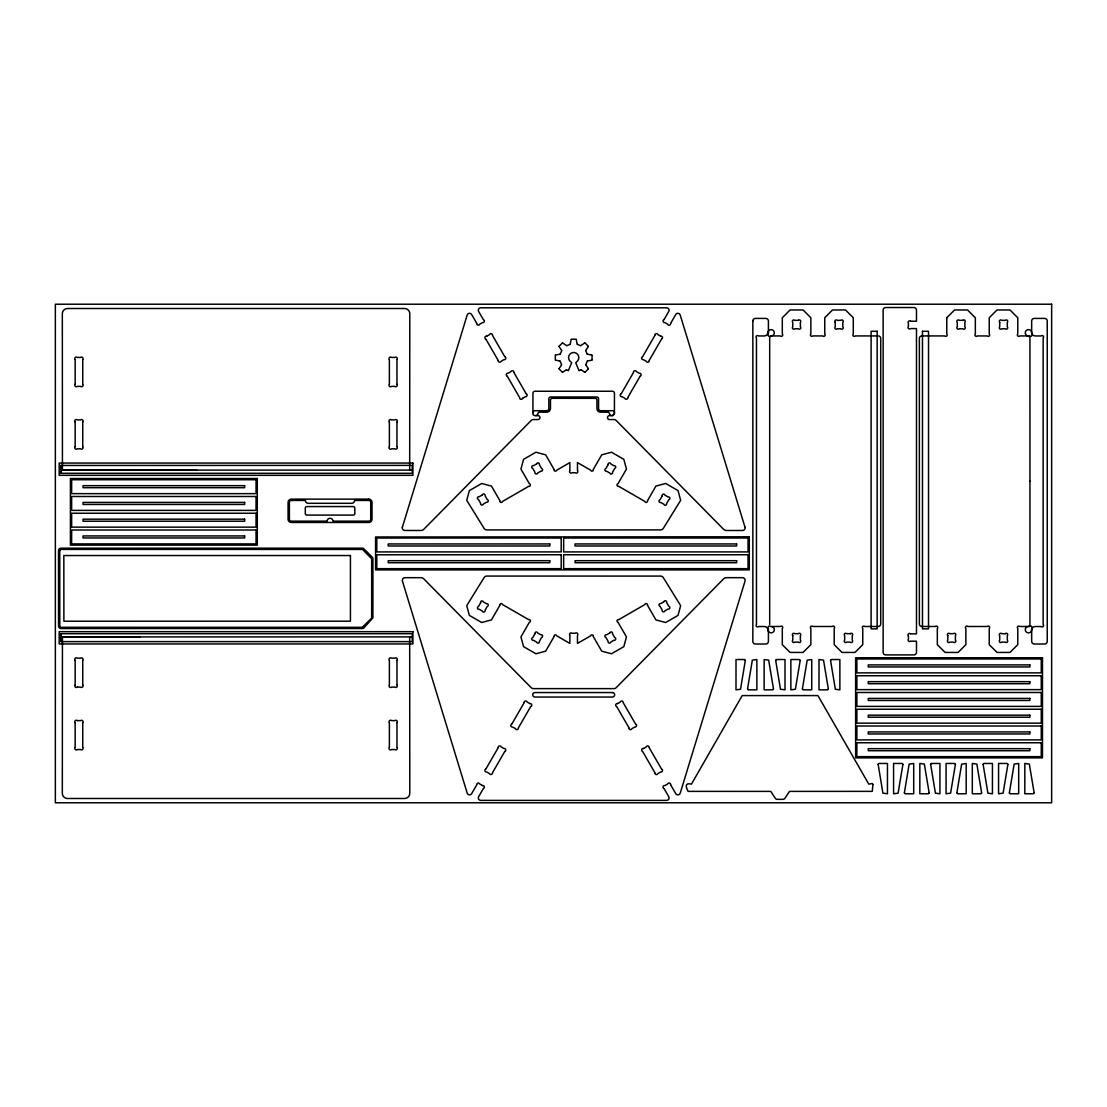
<?xml version="1.0" encoding="UTF-8"?>
<svg xmlns="http://www.w3.org/2000/svg" width="1107" height="1107" viewBox="0 0 1107 1107"><rect width="100%" height="100%" fill="white"/><g stroke="black" fill="none" stroke-linecap="round" stroke-linejoin="round"><path stroke-width="1.5" d="M75.151 747.308L75.151 722.871M75.151 684.859L75.151 660.422M75.151 446.578L75.151 422.141M75.151 384.129L75.151 359.692M82.734 747.308L82.734 722.871M82.734 684.859L82.734 660.422M82.734 446.578L82.734 422.141M82.734 384.129L82.734 359.692M389.387 446.578L389.387 422.141M389.373 384.129L389.373 359.692M389.387 747.308L389.387 722.871M389.387 684.859L389.387 660.422M396.97 747.308L396.97 722.871M396.97 684.859L396.97 660.422M396.956 446.578L396.956 422.141M396.956 384.129L396.956 359.692M409.687 470.088L409.784 313.641A5.189 5.189 0 0 0 404.595 308.507L67.513 308.507A5.189 5.189 0 0 0 62.324 313.641L62.435 470.088L412.233 470.101M569.884 635.501L569.87 643.416L556.779 635.861A1.398 1.398 0 0 0 554.026 636.221M577.467 470.489L577.467 462.588L590.612 470.143A1.398 1.398 0 0 0 593.366 469.769M592.065 359.927L592.065 355.278M61.01 473.284L61.065 465.452L412.233 465.383L412.233 473.284L61.01 473.284L61.01 465.383L61.037 470.115L196.742 470.143M402.339 527.112A2.657 2.657 0 0 0 405.01 530.474L420.895 530.488A4.096 4.096 0 0 0 423.815 529.271L531.152 420.522A3.266 3.266 0 0 1 533.477 419.553L537.947 419.553A1.965 1.965 0 0 0 539.912 417.574A1.965 1.965 0 0 0 537.947 415.609L534.985 415.609A2.048 2.048 0 0 1 532.937 413.575L532.937 393.276A2.048 2.048 0 0 1 534.985 391.241L612.406 391.241A2.048 2.048 0 0 1 614.454 393.276L614.427 413.935L612.974 415.54L609.445 415.609A1.965 1.965 0 0 0 607.48 417.574A1.965 1.965 0 0 0 609.445 419.553L613.915 419.553A3.266 3.266 0 0 1 616.239 420.522L723.577 529.271A4.096 4.096 0 0 0 726.496 530.488L742.382 530.488A2.657 2.657 0 0 0 745.053 527.112M614.454 413.575L612.406 415.609M570.257 344.097L571.129 339.434M768.064 331.809L767.954 332.266A3.695 3.695 0 0 1 764.259 335.947L758.461 335.961A1.398 1.398 0 0 0 756.468 335.961A1.398 1.398 0 0 0 756.468 337.939L756.468 624.528A1.398 1.398 0 0 0 756.468 626.507A1.398 1.398 0 0 0 758.461 626.507L764.259 626.52A3.695 3.695 0 0 1 767.967 630.201L768.064 630.658M402.408 527.14L467.182 315.025A2.449 2.449 0 0 1 471.651 314.513L476.73 323.341M585.838 364.646L587.208 361.214M568.417 370.541L571.669 362.681M560.294 353.977L561.678 350.739M670.662 323.341L675.74 314.513A2.449 2.449 0 0 1 680.21 315.025L744.983 527.14M476.743 784.835L471.651 793.664A2.449 2.449 0 0 1 467.196 793.138L402.408 581.037A2.657 2.657 0 0 1 405.01 577.688L420.895 577.674A4.096 4.096 0 0 1 423.815 578.892L531.152 687.641A3.266 3.266 0 0 0 533.477 688.623L613.915 688.623A3.266 3.266 0 0 0 616.239 687.641L723.577 578.892A4.096 4.096 0 0 1 726.496 577.674L742.382 577.674A2.657 2.657 0 0 1 745.053 581.05L680.224 793.138A2.449 2.449 0 0 1 675.754 793.664L670.662 784.835M621.276 393.663L633.481 372.505M642.669 356.606L654.887 335.435M664.089 319.549L668.753 311.468A2.449 2.449 0 0 0 666.635 307.788L480.756 307.788A2.449 2.449 0 0 0 478.639 311.468L483.302 319.549M499.866 605.321L491.466 619.892L481.711 622.508L469.354 615.381L466.739 605.64L484.077 577.619A3.266 3.266 0 0 1 486.859 576.069L660.547 576.083A3.266 3.266 0 0 1 663.328 577.633L680.653 605.64L678.038 615.395L665.667 622.521L655.925 619.906L647.512 605.321M627.835 397.455L640.054 376.297M649.228 360.384L661.446 339.226M593.31 469.41L601.724 454.839L611.479 452.223L623.836 459.35L626.451 469.091L618.038 483.676A1.398 1.398 0 0 0 618.412 486.43M554.067 636.58L545.668 651.165L535.913 653.78L523.556 646.64L520.94 636.899L529.34 622.328A1.398 1.398 0 0 0 528.98 619.56M485.931 768.936L498.15 747.779M511.877 723.992L524.095 702.834M647.512 500.668L655.925 486.084L665.667 483.468L678.038 490.609L680.653 500.35L663.328 528.357A3.266 3.266 0 0 1 660.547 529.907L486.859 529.921A3.266 3.266 0 0 1 484.077 528.371L466.739 500.364L469.354 490.609L481.711 483.482L491.466 486.098L499.866 500.668M483.316 788.627L478.653 796.708A2.449 2.449 0 0 0 480.77 800.389L666.635 800.389A2.449 2.449 0 0 0 668.766 796.708L664.103 788.627M492.49 772.728L504.709 751.57M518.436 727.783L530.654 706.626M585.728 350.393L588.357 346.56M559.035 368.645L561.526 365.006M559.063 346.256L562.342 342.962M585.05 372.243L588.329 368.949M580.829 345.619L584.731 342.935M562.66 372.27L566.231 369.807M486.748 336.182L489.46 334.618A1.577 1.577 0 0 1 492.504 335.103M522.601 398.271L525.313 396.707A1.577 1.577 0 0 0 526.42 393.829M528.62 486.374L502.578 501.402A1.398 1.398 0 0 1 499.824 501.028M618.771 619.616L644.814 604.602A1.398 1.398 0 0 1 647.567 604.962M617.54 703.582L620.252 702.018A1.577 1.577 0 0 1 623.296 702.488M643.499 748.526L646.197 746.962A1.577 1.577 0 0 1 649.255 747.433M579.238 370.637L580.815 369.793M566.909 345.633L570.036 344.36M772.188 335.822L771.717 335.947A2.048 2.048 0 0 0 769.683 337.981L769.683 624.486M555.52 355.043L560.031 354.198M587.471 360.979L591.871 360.162M910.674 321.224L916.485 321.224L916.485 310.126A2.601 2.601 0 0 0 913.884 307.525L885.725 307.525A2.601 2.601 0 0 0 883.137 310.126L883.137 652.383A2.601 2.601 0 0 0 885.725 654.901L913.884 654.901A2.601 2.601 0 0 0 916.485 652.383L916.485 641.202L910.674 641.202M910.674 328.571L916.485 328.571L916.485 633.854L910.674 633.854M571.378 339.226L576.014 339.226M61.01 633.716L412.233 633.716L412.233 641.617L61.01 641.617L61.01 633.716L61.01 641.617L61.037 636.885L140.202 636.857M412.233 636.899L62.435 636.912L62.324 793.359A5.189 5.189 0 0 0 67.513 798.493L404.595 798.493A5.189 5.189 0 0 0 409.784 793.359L409.687 636.912M77.379 687.087L80.507 687.087A1.564 1.564 0 0 0 82.9 685.15M77.379 720.643L80.507 720.643A1.564 1.564 0 0 1 82.9 722.58M77.393 749.536L80.507 749.536A1.564 1.564 0 0 0 82.9 747.612M587.36 354.198L591.871 355.043M555.52 360.162L559.921 360.979M771.717 626.52L772.188 626.645A3.196 3.196 0 0 1 773.364 631.959A3.196 3.196 0 0 1 768.092 630.644M577.356 344.36L580.483 345.633M566.576 369.793L568.154 370.637M660.644 336.182L657.932 334.618A1.577 1.577 0 0 0 654.887 335.103M618.771 486.374L644.814 501.388A1.398 1.398 0 0 0 647.567 501.028M528.62 619.616L502.578 604.602A1.398 1.398 0 0 0 499.824 604.962M529.838 703.582L527.14 702.018A1.577 1.577 0 0 0 524.081 702.488M482.5 785.583L479.788 784.019A1.564 1.564 0 0 0 476.757 784.489M562.66 342.935L566.549 345.619M581.161 369.807L584.731 372.27M585.05 342.962L588.329 346.256M559.063 368.949L562.342 372.243M585.866 365.006L588.357 368.645M559.035 346.56L561.664 350.393M492.504 335.435L504.723 356.606M513.897 372.505L526.116 393.663M485.931 339.226L498.164 360.384M507.338 376.297L519.557 397.455M623.296 702.834L635.515 723.992M649.242 747.779L661.46 768.936M616.737 706.626L628.956 727.783M642.683 751.57L654.901 772.728M554.067 469.41L545.668 454.839L535.913 452.223L523.556 459.35L520.94 469.105L529.34 483.676A1.398 1.398 0 0 1 528.98 486.43M593.31 636.58L601.724 651.165L611.479 653.78L623.836 646.64L626.451 636.899L618.038 622.328A1.398 1.398 0 0 1 618.412 619.574M585.714 350.739L587.097 353.977M575.723 362.681L578.975 370.541M560.184 361.214L561.553 364.646M576.263 339.434L577.121 344.097M577.467 635.501L577.467 643.402L590.612 635.861A1.398 1.398 0 0 1 593.366 636.221M569.884 470.489L569.87 462.588L556.779 470.143A1.398 1.398 0 0 1 554.026 469.769M58.546 626.105L58.519 550.636A2.449 2.449 0 0 1 60.982 548.186L362.238 548.173A2.449 2.449 0 0 1 363.982 548.892L372.187 557.112A2.449 2.449 0 0 1 372.907 558.841L372.907 617.872L363.982 627.821A2.449 2.449 0 0 1 362.252 628.541L61.023 628.555A2.491 2.491 0 0 1 58.56 626.105M908.432 636.082L908.446 638.974A1.564 1.564 0 0 0 910.369 641.368M555.327 355.278L555.327 359.927M535.802 415.609A1.979 1.979 0 0 0 536.909 415.263L537.504 414.655A2.2 2.2 0 0 0 537.836 413.478L538.846 412.191L546.789 412.178A3.681 3.681 0 0 0 550.47 408.497L550.483 399.323L551.701 398.312L595.912 398.34L596.894 399.323L596.922 408.497A3.681 3.681 0 0 0 600.603 412.178L608.546 412.191L609.556 413.478A2.2 2.2 0 0 0 609.888 414.655L610.483 415.263A1.979 1.979 0 0 0 611.59 415.609M570.935 361.961A5.134 5.134 0 0 1 569.814 354.268A5.134 5.134 0 0 1 577.577 354.268A5.134 5.134 0 0 1 576.456 361.961M74.972 359.401A1.577 1.577 0 0 1 77.393 357.436L80.507 357.464A1.564 1.564 0 0 1 82.9 359.401M74.972 384.42A1.577 1.577 0 0 0 77.393 386.371L80.507 386.357A1.564 1.564 0 0 0 82.9 384.42M74.972 421.85A1.577 1.577 0 0 1 77.393 419.899L80.507 419.913A1.564 1.564 0 0 1 82.9 421.85M74.972 446.868A1.577 1.577 0 0 0 77.393 448.833L80.507 448.805A1.564 1.564 0 0 0 82.9 446.882M389.207 421.85A1.577 1.577 0 0 1 391.629 419.899L394.742 419.913A1.564 1.564 0 0 1 397.136 421.85M389.207 446.868A1.577 1.577 0 0 0 391.629 448.833L394.742 448.805A1.564 1.564 0 0 0 397.136 446.882M389.207 359.401A1.577 1.577 0 0 1 391.629 357.436L394.742 357.464A1.564 1.564 0 0 1 397.122 359.401M389.207 384.42A1.577 1.577 0 0 0 391.629 386.371L394.729 386.357A1.564 1.564 0 0 0 397.122 384.42M74.985 660.132A1.577 1.577 0 0 1 77.407 658.167L80.507 658.195A1.564 1.564 0 0 1 82.9 660.118M77.407 687.101A1.577 1.577 0 0 1 74.985 685.15M74.985 722.58A1.577 1.577 0 0 1 77.407 720.615M77.407 749.55A1.577 1.577 0 0 1 74.985 747.599M389.221 722.58A1.577 1.577 0 0 1 391.643 720.615L394.742 720.643A1.564 1.564 0 0 1 397.136 722.58M389.221 747.599A1.577 1.577 0 0 0 391.643 749.55L394.742 749.536A1.564 1.564 0 0 0 397.136 747.599M389.221 660.132A1.577 1.577 0 0 1 391.629 658.167L394.742 658.195A1.564 1.564 0 0 1 397.136 660.118M389.221 685.15A1.577 1.577 0 0 0 391.643 687.101L394.742 687.087A1.564 1.564 0 0 0 397.136 685.15M505.013 356.758A1.577 1.577 0 0 1 503.893 359.678L501.194 361.214A1.577 1.577 0 0 1 498.15 360.73M485.641 339.06A1.577 1.577 0 0 1 486.762 336.154M522.629 398.285A1.577 1.577 0 0 1 519.557 397.8M507.048 376.131A1.577 1.577 0 0 1 508.155 373.225L510.867 371.689A1.577 1.577 0 0 1 513.911 372.16M620.972 393.829A1.577 1.577 0 0 0 622.092 396.735L624.791 398.271A1.577 1.577 0 0 0 627.835 397.8M640.344 376.131A1.577 1.577 0 0 0 639.237 373.225L636.525 371.689A1.577 1.577 0 0 0 633.481 372.16M642.378 356.758A1.577 1.577 0 0 0 643.485 359.678L646.197 361.214A1.577 1.577 0 0 0 649.242 360.73M660.63 336.154A1.577 1.577 0 0 1 661.751 339.06M505 751.404A1.577 1.577 0 0 0 503.893 748.498L501.194 746.962A1.577 1.577 0 0 0 498.136 747.433M485.627 769.102A1.577 1.577 0 0 0 486.748 772.008L489.446 773.544A1.577 1.577 0 0 0 492.49 773.073M529.838 703.554A1.577 1.577 0 0 1 530.959 706.46M511.572 724.158A1.577 1.577 0 0 0 512.693 727.064L515.392 728.6A1.577 1.577 0 0 0 518.45 728.115M616.433 706.46A1.577 1.577 0 0 1 617.554 703.554M635.805 724.158A1.577 1.577 0 0 1 634.698 727.064L632 728.6A1.577 1.577 0 0 1 628.942 728.129M642.378 751.404A1.577 1.577 0 0 1 643.499 748.498M661.765 769.102A1.577 1.577 0 0 1 660.644 772.008L657.945 773.544A1.577 1.577 0 0 1 654.887 773.073M670.648 323.673A1.564 1.564 0 0 1 667.59 324.157L664.906 322.594A1.564 1.564 0 0 1 663.799 319.715M483.593 319.715A1.564 1.564 0 0 1 482.486 322.621L479.774 324.157A1.564 1.564 0 0 1 476.743 323.673M532.937 412.759A2.048 2.048 0 0 1 534.985 410.711L546.789 410.711A2.048 2.048 0 0 0 548.837 408.663L548.837 398.631A1.633 1.633 0 0 1 550.47 396.984L596.922 396.984A1.633 1.633 0 0 1 598.555 398.631L598.555 408.663A2.048 2.048 0 0 0 600.603 410.711L612.406 410.711A2.048 2.048 0 0 1 614.454 412.759M482.5 785.555A1.564 1.564 0 0 1 483.607 788.447M663.799 788.447A1.564 1.564 0 0 1 664.92 785.555L667.618 784.019A1.564 1.564 0 0 1 670.662 784.489M577.619 470.779A1.564 1.564 0 0 1 575.211 472.731L572.098 472.717A1.564 1.564 0 0 1 569.704 470.779M577.619 635.21A1.564 1.564 0 0 0 575.211 633.259L572.098 633.273A1.564 1.564 0 0 0 569.704 635.21M910.369 328.737A1.564 1.564 0 0 1 908.418 326.33L908.446 323.438A1.564 1.564 0 0 1 910.369 321.044M908.418 636.096A1.564 1.564 0 0 1 910.369 633.674M768.092 331.823A3.196 3.196 0 0 1 773.364 330.509A3.196 3.196 0 0 1 772.174 335.808M350.435 555.534L350.435 621.193L63.888 621.207L63.832 555.548L350.435 555.534M752.843 321.016L752.843 641.41A2.601 2.601 0 0 0 755.444 644.011L765.823 644.011A2.601 2.601 0 0 0 768.41 641.41L768.41 628.472A1.398 1.398 0 0 1 768.41 626.493A1.398 1.398 0 0 1 770.389 626.493L780.324 626.493A1.398 1.398 0 0 1 782.303 626.493A1.398 1.398 0 0 1 782.303 628.472L782.303 644.661L790.094 652.438L803.073 652.438L810.85 644.661L810.85 628.472A1.398 1.398 0 0 1 810.85 626.493A1.398 1.398 0 0 1 812.829 626.493L832.229 626.493A1.398 1.398 0 0 1 834.208 626.493A1.398 1.398 0 0 1 834.208 628.472L834.208 644.661L841.984 652.438L854.964 652.438L862.754 644.661L862.754 628.472A1.398 1.398 0 0 1 862.754 626.493A1.398 1.398 0 0 1 864.733 626.493L878.252 626.493A2.449 2.449 0 0 0 880.715 624.044L880.715 338.382A2.449 2.449 0 0 0 878.252 335.933L855.268 335.933A1.398 1.398 0 0 1 853.289 335.933A1.398 1.398 0 0 1 853.289 333.94L853.289 317.764L845.499 309.974L832.533 309.974L824.743 317.764L824.743 333.94A1.398 1.398 0 0 1 824.743 335.933A1.398 1.398 0 0 1 822.764 335.933L812.829 335.933A1.398 1.398 0 0 1 810.85 335.933A1.398 1.398 0 0 1 810.85 333.94L810.85 317.764L803.073 309.974L790.094 309.974L782.303 317.764L782.303 333.94A1.398 1.398 0 0 1 782.303 335.933A1.398 1.398 0 0 1 780.324 335.933L770.389 335.933A1.398 1.398 0 0 1 768.41 335.933A1.398 1.398 0 0 1 768.41 333.94L768.41 321.016A2.601 2.601 0 0 0 765.823 318.415L755.444 318.415A2.601 2.601 0 0 0 752.843 321.016M792.778 635.667L792.778 640.137A1.398 1.398 0 0 0 792.778 642.115A1.398 1.398 0 0 0 794.757 642.115L798.382 642.115A1.398 1.398 0 0 0 800.361 642.115A1.398 1.398 0 0 0 800.361 640.137L800.361 635.667A1.398 1.398 0 0 0 800.361 633.688A1.398 1.398 0 0 0 798.382 633.688L794.757 633.688A1.398 1.398 0 0 0 792.778 633.688A1.398 1.398 0 0 0 792.778 635.667M835.245 322.331L835.245 326.8A1.398 1.398 0 0 0 835.245 328.779A1.398 1.398 0 0 0 837.224 328.779L840.836 328.779A1.398 1.398 0 0 0 842.828 328.779A1.398 1.398 0 0 0 842.828 326.8L842.828 322.331A1.398 1.398 0 0 0 842.828 320.352A1.398 1.398 0 0 0 840.836 320.352L837.224 320.352A1.398 1.398 0 0 0 835.245 320.352A1.398 1.398 0 0 0 835.245 322.331M872.953 784.379L872.274 791.367L789.471 791.394L785.029 798.119A2.449 2.449 0 0 1 782.912 799.351L777.322 799.351A2.449 2.449 0 0 1 775.204 798.119L770.763 791.394L688.097 791.38C684.168 784.047 687.073 783.106 691.46 784.116L742.202 695.583L817.921 695.583L868.774 784.116L872.136 783.562L872.953 784.379M922.463 331.284L922.463 628.859L928.524 628.859L928.524 331.284L922.463 331.284M946.789 317.764L946.789 333.94A1.398 1.398 0 0 1 946.789 335.933A1.398 1.398 0 0 1 944.811 335.933L921.827 335.933A2.449 2.449 0 0 0 919.364 338.382L919.364 624.044A2.449 2.449 0 0 0 921.827 626.493L935.346 626.493A1.398 1.398 0 0 1 937.325 626.493A1.398 1.398 0 0 1 937.325 628.472L937.325 644.661L945.115 652.438L958.095 652.438L965.871 644.661L965.871 628.472A1.398 1.398 0 0 1 965.871 626.493A1.398 1.398 0 0 1 967.85 626.493L987.25 626.493A1.398 1.398 0 0 1 989.229 626.493A1.398 1.398 0 0 1 989.229 628.472L989.229 644.661L997.02 652.438L1009.985 652.438L1017.776 644.661L1017.776 628.472A1.398 1.398 0 0 1 1017.776 626.493A1.398 1.398 0 0 1 1019.755 626.493L1029.69 626.493A1.398 1.398 0 0 1 1031.669 626.493A1.398 1.398 0 0 1 1031.669 628.472L1031.669 641.41A2.601 2.601 0 0 0 1034.27 644.011L1044.648 644.011A2.601 2.601 0 0 0 1047.236 641.41L1047.236 321.016A2.601 2.601 0 0 0 1044.648 318.415L1034.27 318.415A2.601 2.601 0 0 0 1031.669 321.016L1031.669 333.94A1.398 1.398 0 0 1 1031.669 335.933A1.398 1.398 0 0 1 1029.69 335.933L1019.755 335.933A1.398 1.398 0 0 1 1017.776 335.933A1.398 1.398 0 0 1 1017.776 333.94L1017.776 317.764L1009.985 309.974L997.02 309.974L989.229 317.764L989.229 333.94A1.398 1.398 0 0 1 989.229 335.933A1.398 1.398 0 0 1 987.25 335.933L977.315 335.933A1.398 1.398 0 0 1 975.336 335.933A1.398 1.398 0 0 1 975.336 333.94L975.336 317.764L967.546 309.974L954.58 309.974L946.789 317.764M947.813 635.667L947.813 640.137A1.398 1.398 0 0 0 947.813 642.115A1.398 1.398 0 0 0 949.792 642.115L953.418 642.115A1.398 1.398 0 0 0 955.396 642.115A1.398 1.398 0 0 0 955.396 640.137L955.396 635.667A1.398 1.398 0 0 0 955.396 633.688A1.398 1.398 0 0 0 953.418 633.688L949.792 633.688A1.398 1.398 0 0 0 947.813 633.688A1.398 1.398 0 0 0 947.813 635.667M999.718 322.331L999.718 326.8A1.398 1.398 0 0 0 999.718 328.779A1.398 1.398 0 0 0 1001.71 328.779L1005.322 328.779A1.398 1.398 0 0 0 1007.301 328.779A1.398 1.398 0 0 0 1007.301 326.8L1007.301 322.331A1.398 1.398 0 0 0 1007.301 320.352A1.398 1.398 0 0 0 1005.322 320.352L1001.71 320.352A1.398 1.398 0 0 0 999.718 320.352A1.398 1.398 0 0 0 999.718 322.331M1029.953 481.241L1029.939 624.486A2.048 2.048 0 0 1 1027.891 626.534L1027.434 626.645A3.196 3.196 0 0 0 1026.258 631.986A3.196 3.196 0 0 0 1031.544 630.658L1031.655 630.201A3.695 3.695 0 0 1 1035.363 626.52L1041.161 626.52A1.398 1.398 0 0 0 1043.14 626.52A1.398 1.398 0 0 0 1043.14 624.528L1043.14 337.953A1.398 1.398 0 0 0 1043.14 335.961A1.398 1.398 0 0 0 1041.161 335.961L1035.363 335.961A3.695 3.695 0 0 1 1031.641 332.28L1031.544 331.809A3.196 3.196 0 0 0 1026.618 330.19L1025.926 330.855A3.196 3.196 0 0 0 1027.434 335.822L1027.891 335.947A2.048 2.048 0 0 1 1029.939 337.995L1029.953 481.241M773.475 688.955L772.672 689.841L764.148 689.841L764.148 659.523L768.673 660.118L773.475 688.955M775.675 660.367L780.477 689.246L785.001 689.841L785.001 659.523L776.477 659.523L775.675 660.367M828.34 688.955L827.538 689.841L819 689.841L819 659.523L823.525 660.118L828.34 688.955M830.541 660.367L835.342 689.246L839.867 689.841L839.867 659.523L831.329 659.523L830.541 660.312M878.128 764.3L882.929 793.179L887.454 793.774L887.454 763.456L878.916 763.456L878.128 764.3M929.16 792.889L928.358 793.774L919.834 793.774L919.834 763.456L924.345 764.051L929.16 792.889M930.613 764.3L935.415 793.179L939.94 793.774L939.94 763.456L931.457 763.456L930.613 764.3M981.646 792.889L980.802 793.774L972.32 793.774L972.32 763.456L976.844 764.051L981.646 792.889M983.113 764.3L987.914 793.179L992.439 793.774L992.439 763.456L983.902 763.456L983.113 764.3M1034.146 792.889L1033.343 793.774L1024.819 793.774L1024.819 763.456L1029.33 764.051L1034.146 792.889M745.343 660.409L740.528 689.246L736.003 689.841L736.003 659.523L744.541 659.523L745.343 660.409M747.543 688.9L748.332 689.841L756.87 689.841L756.87 659.523L752.331 660.187L747.543 688.858M800.195 660.409L795.393 689.246L790.868 689.841L790.868 659.523L799.406 659.523L800.195 660.409M802.409 688.9L803.198 689.841L811.735 689.841L811.735 659.523L807.183 660.187L802.409 688.858M902.911 764.356L898.109 793.179L893.584 793.774L893.584 763.456L902.122 763.456L902.911 764.356M904.377 792.833L905.166 793.774L913.704 793.774L913.704 763.456L909.151 764.134L904.377 792.833M955.41 764.356L950.595 793.179L946.07 793.774L946.07 763.456L954.608 763.456L955.41 764.356M956.863 792.833L957.652 793.774L966.19 793.774L966.19 763.456L961.651 764.134L956.863 792.833M1007.896 764.356L1003.094 793.179L998.569 793.774L998.569 763.456L1007.107 763.456L1007.896 764.356M1009.363 792.833L1010.151 793.774L1018.689 793.774L1018.689 763.456L1014.137 764.134L1009.363 792.833M59.75 550.525L59.792 626.105L60.802 627.309L362.252 627.323L371.661 618.107L371.675 558.731L362.487 549.432L60.982 549.418L59.75 550.525M480.646 602.706L478.445 606.553A1.398 1.398 0 0 0 477.463 608.269A1.398 1.398 0 0 0 479.193 609.251L482.334 611.05A1.398 1.398 0 0 0 484.05 612.033A1.398 1.398 0 0 0 485.032 610.317L487.232 606.456A1.398 1.398 0 0 0 488.215 604.74A1.398 1.398 0 0 0 486.499 603.758L483.358 601.959A1.398 1.398 0 0 0 481.628 600.976A1.398 1.398 0 0 0 480.646 602.706M608.117 464.677L605.916 468.524A1.398 1.398 0 0 0 604.934 470.254A1.398 1.398 0 0 0 606.65 471.236L609.791 473.021A1.398 1.398 0 0 0 611.521 474.004A1.398 1.398 0 0 0 612.503 472.288L614.689 468.441A1.398 1.398 0 0 0 615.672 466.725A1.398 1.398 0 0 0 613.956 465.743L610.815 463.944A1.398 1.398 0 0 0 609.099 462.961A1.398 1.398 0 0 0 608.117 464.677M534.972 633.758L532.771 637.604A1.398 1.398 0 0 0 531.789 639.32A1.398 1.398 0 0 0 533.519 640.303L536.66 642.102A1.398 1.398 0 0 0 538.376 643.084A1.398 1.398 0 0 0 539.358 641.354L541.558 637.507A1.398 1.398 0 0 0 542.541 635.792A1.398 1.398 0 0 0 540.825 634.809L537.684 633.01A1.398 1.398 0 0 0 535.954 632.028A1.398 1.398 0 0 0 534.972 633.758M662.235 495.894L660.035 499.741A1.398 1.398 0 0 0 659.052 501.471A1.398 1.398 0 0 0 660.768 502.453L663.923 504.238A1.398 1.398 0 0 0 665.639 505.221A1.398 1.398 0 0 0 666.622 503.505L668.822 499.658A1.398 1.398 0 0 0 669.804 497.942A1.398 1.398 0 0 0 668.088 496.96L664.933 495.161A1.398 1.398 0 0 0 663.218 494.179A1.398 1.398 0 0 0 662.235 495.894M482.334 494.94L479.193 496.739A1.398 1.398 0 0 0 477.463 497.721A1.398 1.398 0 0 0 478.445 499.451L480.646 503.298A1.398 1.398 0 0 0 481.628 505.013A1.398 1.398 0 0 0 483.358 504.031L486.499 502.232A1.398 1.398 0 0 0 488.215 501.25A1.398 1.398 0 0 0 487.232 499.534L485.032 495.687A1.398 1.398 0 0 0 484.05 493.957A1.398 1.398 0 0 0 482.334 494.94M536.66 463.888L533.519 465.687A1.398 1.398 0 0 0 531.789 466.67A1.398 1.398 0 0 0 532.771 468.399L534.972 472.246A1.398 1.398 0 0 0 535.954 473.962A1.398 1.398 0 0 0 537.684 472.98L540.825 471.181A1.398 1.398 0 0 0 542.541 470.198A1.398 1.398 0 0 0 541.558 468.482L539.358 464.636A1.398 1.398 0 0 0 538.376 462.906A1.398 1.398 0 0 0 536.66 463.888M663.923 601.751L660.768 603.55A1.398 1.398 0 0 0 659.052 604.533A1.398 1.398 0 0 0 660.035 606.249L662.235 610.095A1.398 1.398 0 0 0 663.218 611.825A1.398 1.398 0 0 0 664.933 610.829L668.088 609.044A1.398 1.398 0 0 0 669.804 608.061A1.398 1.398 0 0 0 668.822 606.332L666.622 602.485A1.398 1.398 0 0 0 665.639 600.769A1.398 1.398 0 0 0 663.923 601.751M609.791 632.969L606.65 634.768A1.398 1.398 0 0 0 604.934 635.75A1.398 1.398 0 0 0 605.916 637.466L608.117 641.313A1.398 1.398 0 0 0 609.099 643.042A1.398 1.398 0 0 0 610.815 642.046L613.956 640.261A1.398 1.398 0 0 0 615.672 639.279A1.398 1.398 0 0 0 614.689 637.549L612.503 633.702A1.398 1.398 0 0 0 611.521 631.986A1.398 1.398 0 0 0 609.791 632.969M1051.65 304.217L55.35 304.217L55.35 802.783L1051.65 802.783L1051.65 304.217M798.382 320.352L794.757 320.352A1.398 1.398 0 0 0 792.778 320.352A1.398 1.398 0 0 0 792.778 322.331L792.778 326.8A1.398 1.398 0 0 0 792.778 328.779A1.398 1.398 0 0 0 794.757 328.779L798.382 328.779A1.398 1.398 0 0 0 800.361 328.779A1.398 1.398 0 0 0 800.361 326.8L800.361 322.331A1.398 1.398 0 0 0 800.361 320.352A1.398 1.398 0 0 0 798.382 320.352M962.855 320.352L959.243 320.352A1.398 1.398 0 0 0 957.264 320.352A1.398 1.398 0 0 0 957.264 322.331L957.264 326.8A1.398 1.398 0 0 0 957.264 328.779A1.398 1.398 0 0 0 959.243 328.779L962.855 328.779A1.398 1.398 0 0 0 964.847 328.779A1.398 1.398 0 0 0 964.847 326.8L964.847 322.331A1.398 1.398 0 0 0 964.847 320.352A1.398 1.398 0 0 0 962.855 320.352M877.159 331.284L871.098 331.284L871.098 628.859L877.159 628.859L877.159 331.284M412.925 463.058L59.183 463.058L59.183 475.318L412.925 475.318L412.925 463.058M257.281 478.515L70.419 478.515L70.419 545.128L257.281 545.128L257.281 478.515M256.049 479.732L71.637 479.732L71.637 493.639L256.049 493.639L256.049 479.732M244.633 485.669L83.053 485.669L83.053 487.703L244.633 487.703L244.633 485.669M256.049 496.49L71.637 496.49L71.637 510.382L256.049 510.382L256.049 496.49M368.769 499.119L291.335 499.119A3.266 3.266 0 0 0 288.069 502.384L288.069 519.211A3.266 3.266 0 0 0 291.335 522.476L368.769 522.476A3.266 3.266 0 0 0 372.035 519.211L372.035 502.384A3.266 3.266 0 0 0 368.769 499.119M305.352 500.447L291.335 500.447A1.937 1.937 0 0 0 289.397 502.384L289.397 519.211A1.937 1.937 0 0 0 291.335 521.148L327.091 521.148A2.961 2.961 0 0 1 330.052 518.284A2.961 2.961 0 0 1 333.013 521.148L368.769 521.148A1.937 1.937 0 0 0 370.707 519.211L370.707 502.384A1.937 1.937 0 0 0 368.769 500.447L354.586 500.447A2.961 2.961 0 0 1 351.625 503.311L308.313 503.311A2.961 2.961 0 0 1 305.352 500.447M244.633 502.412L83.053 502.412L83.053 504.46L244.633 504.46L244.633 502.412M353.285 506.563L306.833 506.563A1.536 1.536 0 0 0 305.297 508.099L305.297 513.551A1.536 1.536 0 0 0 306.833 515.087L353.285 515.087A1.536 1.536 0 0 0 354.807 513.551L354.807 508.099A1.536 1.536 0 0 0 353.285 506.563M256.049 513.247L71.637 513.247L71.637 527.14L256.049 527.14L256.049 513.247M244.633 519.169L83.053 519.169L83.053 521.217L244.633 521.217L244.633 519.169M256.049 530.004L71.637 530.004L71.637 543.897L256.049 543.897L256.049 530.004M244.633 535.926L83.053 535.926L83.053 537.974L244.633 537.974L244.633 535.926M749.287 536.784L375.564 536.992L375.564 569.884L749.287 569.884L749.287 536.784M561.194 538.016L376.795 538.03L376.795 551.923L561.194 551.909L561.194 538.016M748.055 538.016L563.657 538.016L563.657 551.909L748.055 551.909L748.055 538.016M549.792 543.938L388.211 543.952L388.211 545.986L549.792 545.986L549.792 543.938M736.639 543.938L575.059 543.938L575.059 545.986L736.639 545.986L736.639 543.938M561.194 554.759L376.795 554.773L376.795 568.68L561.194 568.666L561.194 554.759M748.055 554.759L563.657 554.759L563.657 568.666L748.055 568.666L748.055 554.759M549.792 560.696L388.211 560.709L388.211 562.743L549.792 562.73L549.792 560.696M736.639 560.696L575.059 560.696L575.059 562.73L736.639 562.73L736.639 560.696M412.925 631.682L59.183 631.682L59.183 643.942L412.925 643.942L412.925 631.682M850.287 633.688L846.661 633.688A1.398 1.398 0 0 0 844.683 633.688A1.398 1.398 0 0 0 844.683 635.667L844.683 640.137A1.398 1.398 0 0 0 844.683 642.115A1.398 1.398 0 0 0 846.675 642.115L850.287 642.115A1.398 1.398 0 0 0 852.265 642.115A1.398 1.398 0 0 0 852.265 640.137L852.265 635.667A1.398 1.398 0 0 0 852.265 633.688A1.398 1.398 0 0 0 850.287 633.688M1005.322 633.688L1001.71 633.688A1.398 1.398 0 0 0 999.718 633.688A1.398 1.398 0 0 0 999.718 635.667L999.718 640.137A1.398 1.398 0 0 0 999.718 642.115A1.398 1.398 0 0 0 1001.71 642.115L1005.322 642.115A1.398 1.398 0 0 0 1007.301 642.115A1.398 1.398 0 0 0 1007.301 640.137L1007.301 635.667A1.398 1.398 0 0 0 1007.301 633.688A1.398 1.398 0 0 0 1005.322 633.688M1042.49 657.752L855.628 657.752L855.628 757.88L1042.49 757.88L1042.49 657.752M1041.258 658.983L856.86 658.983L856.86 672.876L1041.258 672.876L1041.258 658.983M1029.842 664.906L868.262 664.906L868.262 666.954L1029.842 666.954L1029.842 664.906M1041.258 675.74L856.86 675.74L856.86 689.633L1041.258 689.633L1041.258 675.74M1029.842 681.663L868.262 681.663L868.262 683.711L1029.842 683.711L1029.842 681.663M612.406 692.553L534.985 692.553A2.242 2.242 0 0 0 532.73 694.809A2.242 2.242 0 0 0 534.985 697.05L612.406 697.05A2.242 2.242 0 0 0 614.662 694.809A2.242 2.242 0 0 0 612.406 692.553M1041.258 692.498L856.86 692.498L856.86 706.391L1041.258 706.391L1041.258 692.498M1029.842 698.42L868.262 698.42L868.262 700.468L1029.842 700.468L1029.842 698.42M1041.258 709.241L856.86 709.241L856.86 723.148L1041.258 723.148L1041.258 709.241M1029.842 715.177L868.262 715.177L868.262 717.211L1029.842 717.211L1029.842 715.177M1041.258 725.998L856.86 725.998L856.86 739.891L1041.258 739.891L1041.258 725.998M1029.842 731.935L868.262 731.935L868.262 733.969L1029.842 733.969L1029.842 731.935M1041.258 742.755L856.86 742.755L856.86 756.648L1041.258 756.648L1041.258 742.755M1029.842 748.678L868.262 748.678L868.262 750.726L1029.842 750.726L1029.842 748.678"/></g></svg>
